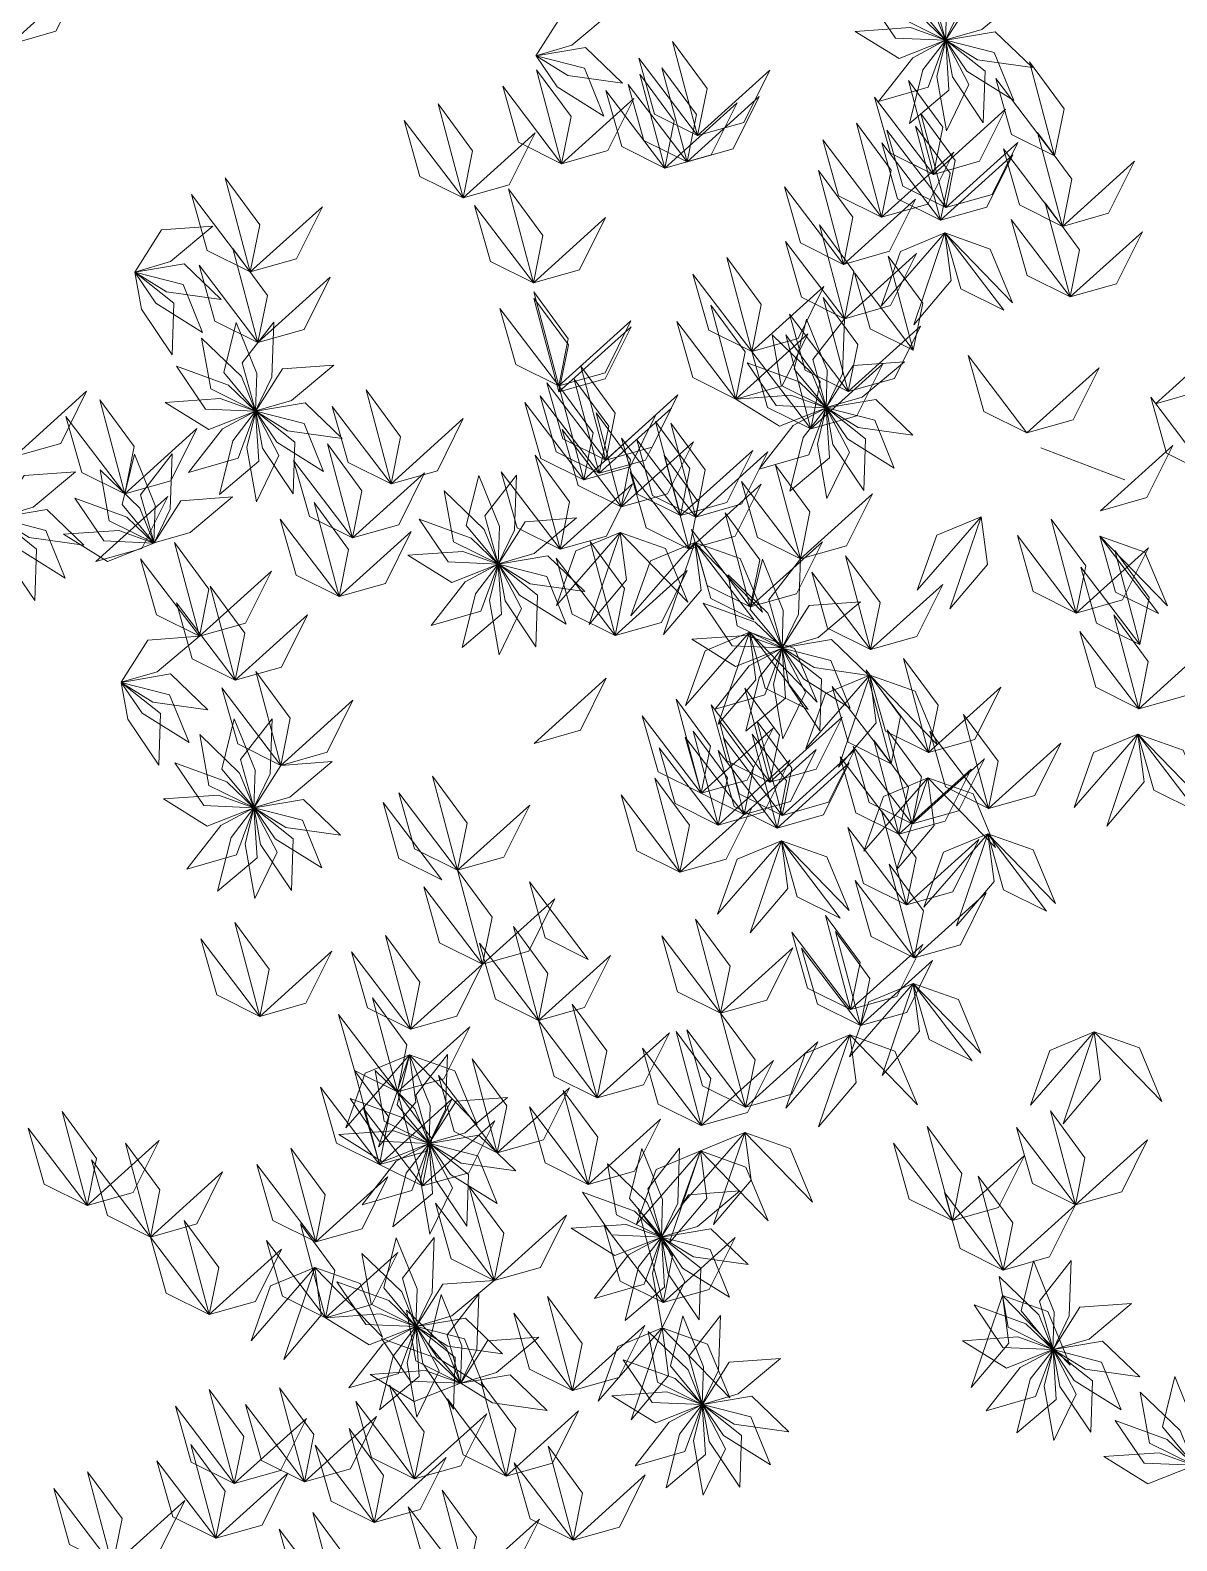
# Model space of a CAD drawing. Header units: inches. Extents: x 4350 to 28384, y -6772 to 993.
# Drawn here: x 15298.2 to 15368.9, y -3541.9 to -3448.7 of the extents above; entities that cross this region are included whole.
import ezdxf

# ---------------------------------------------------------------- set-up
doc = ezdxf.new("R2010")
doc.units = ezdxf.units.IN
doc.header["$MEASUREMENT"] = 0
doc.layers.add('ARREDAMENTO', color=2, linetype='Continuous', lineweight=18)

# ---------------------------------------------------------------- blocks, each defined once
blk = doc.blocks.new('chioma jacaranda')
at = {"layer": 'ARREDAMENTO', "linetype": 'Continuous'}
blk.add_line((14421.891, -3472.165), (14427.071, -3474.153), dxfattribs=at)
at = {"layer": 'ARREDAMENTO', "lineweight": 0}
for points in [[(14414.809, -3441.546), (14416.085, -3444.706), (14416.013, -3447.012), (14414.047, -3444.635), (14414.809, -3441.546)], [(14417.139, -3441.527), (14417.02, -3444.933), (14416.016, -3447.01), (14415.187, -3444.039), (14417.139, -3441.527)], [(14358.287, -3447.28), (14361.139, -3446.473), (14362.739, -3443.26), (14358.287, -3447.28)], [(14412.687, -3442.511), (14415.139, -3444.879), (14416.011, -3447.014), (14413.248, -3445.643), (14412.687, -3442.511)], [(14411.142, -3444.256), (14414.345, -3445.422), (14416.01, -3447.018), (14412.928, -3446.889), (14411.142, -3444.256)], [(14420.85, -3444.177), (14418.239, -3446.367), (14416.024, -3447.011), (14417.676, -3444.406), (14420.85, -3444.177)], [(14395.575, -3445.148), (14392.964, -3447.338), (14390.749, -3447.982), (14392.402, -3445.377), (14395.575, -3445.148)], [(14410.44, -3446.478), (14413.84, -3446.24), (14416.01, -3447.022), (14413.143, -3448.157), (14410.44, -3446.478)], [(14411.884, -3450.803), (14413.983, -3448.117), (14416.016, -3447.027), (14414.941, -3449.918), (14411.884, -3450.803)], [(14413.781, -3452.157), (14414.606, -3448.85), (14416.019, -3447.027), (14416.213, -3450.106), (14413.781, -3452.157)], [(14416.064, -3452.623), (14415.473, -3449.266), (14416.023, -3447.026), (14417.452, -3449.76), (14416.064, -3452.623)], [(14418.34, -3452.12), (14416.434, -3449.294), (14416.026, -3447.024), (14418.443, -3448.94), (14418.34, -3452.12)], [(14420.214, -3450.735), (14417.324, -3448.928), (14416.027, -3447.021), (14419.015, -3447.788), (14420.214, -3450.735)], [(14421.363, -3448.707), (14417.988, -3448.232), (14416.028, -3447.017), (14419.069, -3446.502), (14421.363, -3448.707)], [(14396.089, -3449.678), (14392.714, -3449.203), (14390.753, -3447.988), (14393.794, -3447.473), (14396.089, -3449.678)], [(14394.94, -3451.706), (14392.05, -3449.899), (14390.753, -3447.992), (14393.741, -3448.759), (14394.94, -3451.706)], [(14400.718, -3452.902), (14401.303, -3449.996), (14399.176, -3447.106), (14400.718, -3452.902)], [(14392.33, -3454.643), (14392.915, -3451.737), (14390.787, -3448.847), (14392.33, -3454.643)], [(14400.718, -3452.902), (14398.065, -3451.581), (14397.088, -3448.128), (14400.718, -3452.902)], [(14400.063, -3454.524), (14400.647, -3451.618), (14398.52, -3448.728), (14400.063, -3454.524)], [(14400.718, -3452.902), (14403.571, -3452.095), (14405.171, -3448.883), (14400.718, -3452.902)], [(14422.738, -3454.159), (14423.323, -3451.252), (14421.196, -3448.362), (14422.738, -3454.159)], [(14400.063, -3454.524), (14397.409, -3453.203), (14396.432, -3449.75), (14400.063, -3454.524)], [(14398.696, -3454.909), (14399.281, -3452.003), (14397.153, -3449.113), (14398.696, -3454.909)], [(14415.26, -3455.304), (14415.845, -3452.398), (14413.717, -3449.508), (14415.26, -3455.304)], [(14422.738, -3454.159), (14420.085, -3452.838), (14419.108, -3449.384), (14422.738, -3454.159)], [(14392.33, -3454.643), (14389.676, -3453.322), (14388.699, -3449.869), (14392.33, -3454.643)], [(14392.33, -3454.643), (14395.182, -3453.836), (14396.782, -3450.624), (14392.33, -3454.643)], [(14398.696, -3454.909), (14396.042, -3453.588), (14395.065, -3450.135), (14398.696, -3454.909)], [(14400.063, -3454.524), (14402.915, -3453.717), (14404.515, -3450.505), (14400.063, -3454.524)], [(14415.26, -3455.304), (14412.606, -3453.983), (14411.629, -3450.53), (14415.26, -3455.304)], [(14386.248, -3456.751), (14386.833, -3453.844), (14384.705, -3450.954), (14386.248, -3456.751)], [(14398.696, -3454.909), (14401.548, -3454.102), (14403.148, -3450.89), (14398.696, -3454.909)], [(14416.023, -3457.345), (14416.608, -3454.439), (14414.481, -3451.549), (14416.023, -3457.345)], [(14415.26, -3455.304), (14418.112, -3454.497), (14419.712, -3451.285), (14415.26, -3455.304)], [(14386.248, -3456.751), (14383.594, -3455.429), (14382.617, -3451.976), (14386.248, -3456.751)], [(14412.063, -3457.942), (14412.648, -3455.036), (14410.521, -3452.146), (14412.063, -3457.942)], [(14416.023, -3457.345), (14413.369, -3456.024), (14412.392, -3452.571), (14416.023, -3457.345)], [(14415.706, -3458.124), (14416.291, -3455.218), (14414.163, -3452.328), (14415.706, -3458.124)], [(14386.248, -3456.751), (14389.1, -3455.944), (14390.7, -3452.731), (14386.248, -3456.751)], [(14412.063, -3457.942), (14409.41, -3456.621), (14408.433, -3453.168), (14412.063, -3457.942)], [(14415.706, -3458.124), (14413.052, -3456.803), (14412.075, -3453.35), (14415.706, -3458.124)], [(14416.023, -3457.345), (14418.876, -3456.539), (14420.475, -3453.326), (14416.023, -3457.345)], [(14423.217, -3458.51), (14423.802, -3455.604), (14421.675, -3452.714), (14423.217, -3458.51)], [(14412.063, -3457.942), (14414.916, -3457.136), (14416.516, -3453.923), (14412.063, -3457.942)], [(14415.706, -3458.124), (14418.558, -3457.318), (14420.158, -3454.105), (14415.706, -3458.124)], [(14423.217, -3458.51), (14420.563, -3457.189), (14419.586, -3453.736), (14423.217, -3458.51)], [(14423.217, -3458.51), (14426.07, -3457.703), (14427.669, -3454.491), (14423.217, -3458.51)], [(14409.709, -3460.853), (14410.293, -3457.947), (14408.166, -3455.057), (14409.709, -3460.853)], [(14373.122, -3461.32), (14373.707, -3458.413), (14371.58, -3455.523), (14373.122, -3461.32)], [(14390.588, -3461.988), (14391.173, -3459.082), (14389.046, -3456.192), (14390.588, -3461.988)], [(14409.709, -3460.853), (14407.055, -3459.532), (14406.078, -3456.079), (14409.709, -3460.853)], [(14373.122, -3461.32), (14370.468, -3459.998), (14369.491, -3456.545), (14373.122, -3461.32)], [(14373.122, -3461.32), (14375.975, -3460.513), (14377.574, -3457.3), (14373.122, -3461.32)], [(14390.588, -3461.988), (14387.935, -3460.667), (14386.958, -3457.214), (14390.588, -3461.988)], [(14409.709, -3460.853), (14412.561, -3460.047), (14414.161, -3456.834), (14409.709, -3460.853)], [(14423.696, -3462.861), (14424.281, -3459.955), (14422.153, -3457.065), (14423.696, -3462.861)], [(14390.588, -3461.988), (14393.441, -3461.181), (14395.041, -3457.969), (14390.588, -3461.988)], [(14423.696, -3462.861), (14421.042, -3461.54), (14420.065, -3458.087), (14423.696, -3462.861)], [(14370.825, -3458.492), (14368.214, -3460.683), (14365.999, -3461.327), (14367.651, -3458.722), (14370.825, -3458.492)], [(14409.771, -3464.208), (14410.356, -3461.301), (14408.228, -3458.411), (14409.771, -3464.208)], [(14415.971, -3458.912), (14413.235, -3460.053), (14412.029, -3463.433), (14415.971, -3458.912)], [(14415.971, -3458.912), (14416.36, -3461.851), (14414.045, -3464.593), (14415.971, -3458.912)], [(14419.602, -3463.686), (14416.948, -3462.365), (14415.971, -3458.912), (14419.602, -3463.686)], [(14415.971, -3458.912), (14418.763, -3459.908), (14420.145, -3463.22), (14415.971, -3458.912)], [(14423.696, -3462.861), (14426.548, -3462.054), (14428.148, -3458.842), (14423.696, -3462.861)], [(14373.601, -3465.671), (14374.186, -3462.765), (14372.058, -3459.875), (14373.601, -3465.671)], [(14409.771, -3464.208), (14407.117, -3462.886), (14406.14, -3459.433), (14409.771, -3464.208)], [(14371.338, -3463.023), (14367.963, -3462.548), (14366.003, -3461.333), (14369.044, -3460.818), (14371.338, -3463.023)], [(14373.601, -3465.671), (14370.947, -3464.35), (14369.97, -3460.897), (14373.601, -3465.671)], [(14404.06, -3466.228), (14404.645, -3463.322), (14402.518, -3460.432), (14404.06, -3466.228)], [(14409.771, -3464.208), (14412.623, -3463.401), (14414.223, -3460.188), (14409.771, -3464.208)], [(14414.019, -3466.151), (14414.604, -3463.245), (14412.476, -3460.355), (14414.019, -3466.151)], [(14368.315, -3466.436), (14366.409, -3463.61), (14366.001, -3461.34), (14368.418, -3463.256), (14368.315, -3466.436)], [(14370.189, -3465.051), (14367.299, -3463.244), (14366.003, -3461.336), (14368.99, -3462.103), (14370.189, -3465.051)], [(14373.601, -3465.671), (14376.453, -3464.864), (14378.053, -3461.652), (14373.601, -3465.671)], [(14404.06, -3466.228), (14401.406, -3464.907), (14400.429, -3461.454), (14404.06, -3466.228)], [(14414.019, -3466.151), (14411.365, -3464.83), (14410.388, -3461.377), (14414.019, -3466.151)], [(14392.155, -3468.352), (14392.74, -3465.446), (14390.613, -3462.556), (14392.155, -3468.352)], [(14404.06, -3466.228), (14406.913, -3465.421), (14408.512, -3462.209), (14404.06, -3466.228)], [(14410.008, -3468.693), (14410.593, -3465.787), (14408.466, -3462.897), (14410.008, -3468.693)], [(14392.155, -3468.352), (14389.502, -3467.031), (14388.525, -3463.578), (14392.155, -3468.352)], [(14392.167, -3468.727), (14392.752, -3465.821), (14390.625, -3462.931), (14392.167, -3468.727)], [(14403.071, -3469.159), (14403.656, -3466.253), (14401.529, -3463.363), (14403.071, -3469.159)], [(14372.247, -3464.434), (14373.523, -3467.594), (14373.451, -3469.899), (14371.485, -3467.523), (14372.247, -3464.434)], [(14374.577, -3464.415), (14374.458, -3467.821), (14373.454, -3469.898), (14372.625, -3466.927), (14374.577, -3464.415)], [(14392.155, -3468.352), (14395.008, -3467.545), (14396.608, -3464.333), (14392.155, -3468.352)], [(14392.167, -3468.727), (14395.02, -3467.92), (14396.619, -3464.708), (14392.167, -3468.727)], [(14403.071, -3469.159), (14400.418, -3467.838), (14399.441, -3464.385), (14403.071, -3469.159)], [(14410.008, -3468.693), (14407.355, -3467.372), (14406.378, -3463.919), (14410.008, -3468.693)], [(14407.44, -3464.227), (14408.717, -3467.387), (14408.645, -3469.692), (14406.678, -3467.316), (14407.44, -3464.227)], [(14409.771, -3464.208), (14409.652, -3467.614), (14408.648, -3469.691), (14407.818, -3466.72), (14409.771, -3464.208)], [(14410.008, -3468.693), (14412.861, -3467.886), (14414.461, -3464.674), (14410.008, -3468.693)], [(14370.125, -3465.399), (14372.577, -3467.767), (14373.449, -3469.902), (14370.686, -3468.531), (14370.125, -3465.399)], [(14403.071, -3469.159), (14405.924, -3468.352), (14407.524, -3465.14), (14403.071, -3469.159)], [(14405.319, -3465.192), (14407.771, -3467.56), (14408.642, -3469.695), (14405.879, -3468.324), (14405.319, -3465.192)], [(14407.691, -3471.002), (14408.276, -3468.096), (14406.149, -3465.206), (14407.691, -3471.002)], [(14428.966, -3469.451), (14431.819, -3468.644), (14433.418, -3465.432), (14428.966, -3469.451)], [(14407.691, -3471.002), (14405.037, -3469.681), (14404.06, -3466.228), (14407.691, -3471.002)], [(14421.026, -3471.248), (14418.372, -3469.927), (14417.395, -3466.474), (14421.026, -3471.248)], [(14368.58, -3467.143), (14371.783, -3468.309), (14373.448, -3469.906), (14370.366, -3469.777), (14368.58, -3467.143)], [(14378.288, -3467.064), (14375.677, -3469.255), (14373.461, -3469.899), (14375.114, -3467.294), (14378.288, -3467.064)], [(14395.053, -3472.929), (14395.638, -3470.023), (14393.51, -3467.133), (14395.053, -3472.929)], [(14403.774, -3466.936), (14406.976, -3468.102), (14408.641, -3469.699), (14405.56, -3469.57), (14403.774, -3466.936)], [(14407.691, -3471.002), (14410.544, -3470.195), (14412.143, -3466.983), (14407.691, -3471.002)], [(14413.481, -3466.857), (14410.87, -3469.048), (14408.655, -3469.692), (14410.308, -3467.087), (14413.481, -3466.857)], [(14421.026, -3471.248), (14423.878, -3470.442), (14425.478, -3467.229), (14421.026, -3471.248)], [(14395.053, -3472.929), (14392.399, -3471.608), (14391.422, -3468.155), (14395.053, -3472.929)], [(14393.698, -3474.148), (14394.283, -3471.242), (14392.155, -3468.352), (14393.698, -3474.148)], [(14394.647, -3473.734), (14395.232, -3470.828), (14393.104, -3467.938), (14394.647, -3473.734)], [(14358.581, -3472.704), (14361.434, -3471.897), (14363.033, -3468.685), (14358.581, -3472.704)], [(14365.381, -3475.004), (14365.966, -3472.098), (14363.839, -3469.208), (14365.381, -3475.004)], [(14367.878, -3469.366), (14371.278, -3469.128), (14373.448, -3469.91), (14370.58, -3471.045), (14367.878, -3469.366)], [(14378.801, -3471.595), (14375.426, -3471.12), (14373.465, -3469.905), (14376.507, -3469.39), (14378.801, -3471.595)], [(14381.815, -3474.39), (14382.4, -3471.484), (14380.272, -3468.594), (14381.815, -3474.39)], [(14393.698, -3474.148), (14391.044, -3472.827), (14390.067, -3469.374), (14393.698, -3474.148)], [(14394.647, -3473.734), (14391.993, -3472.413), (14391.016, -3468.96), (14394.647, -3473.734)], [(14395.053, -3472.929), (14397.905, -3472.123), (14399.505, -3468.91), (14395.053, -3472.929)], [(14403.071, -3469.159), (14406.472, -3468.921), (14408.642, -3469.703), (14405.774, -3470.838), (14403.071, -3469.159)], [(14413.995, -3471.388), (14410.62, -3470.913), (14408.659, -3469.698), (14411.7, -3469.183), (14413.995, -3471.388)], [(14432.293, -3473.829), (14429.639, -3472.507), (14428.662, -3469.054), (14432.293, -3473.829)], [(14365.381, -3475.004), (14362.728, -3473.683), (14361.751, -3470.23), (14365.381, -3475.004)], [(14369.322, -3473.69), (14371.421, -3471.005), (14373.453, -3469.915), (14372.379, -3472.806), (14369.322, -3473.69)], [(14371.219, -3475.045), (14372.043, -3471.738), (14373.457, -3469.915), (14373.651, -3472.994), (14371.219, -3475.045)], [(14373.502, -3475.511), (14372.911, -3472.154), (14373.461, -3469.914), (14374.89, -3472.648), (14373.502, -3475.511)], [(14375.778, -3475.008), (14373.872, -3472.182), (14373.464, -3469.912), (14375.881, -3471.828), (14375.778, -3475.008)], [(14377.652, -3473.623), (14374.762, -3471.816), (14373.465, -3469.908), (14376.453, -3470.675), (14377.652, -3473.623)], [(14381.815, -3474.39), (14379.161, -3473.069), (14378.184, -3469.616), (14381.815, -3474.39)], [(14393.698, -3474.148), (14396.55, -3473.341), (14398.15, -3470.129), (14393.698, -3474.148)], [(14396.003, -3475.818), (14396.588, -3472.912), (14394.46, -3470.022), (14396.003, -3475.818)], [(14394.647, -3473.734), (14397.499, -3472.927), (14399.099, -3469.715), (14394.647, -3473.734)], [(14404.516, -3473.483), (14406.614, -3470.798), (14408.647, -3469.708), (14407.572, -3472.599), (14404.516, -3473.483)], [(14406.412, -3474.838), (14407.237, -3471.531), (14408.651, -3469.708), (14408.845, -3472.787), (14406.412, -3474.838)], [(14408.696, -3475.304), (14408.104, -3471.947), (14408.654, -3469.707), (14410.084, -3472.441), (14408.696, -3475.304)], [(14410.972, -3474.801), (14409.066, -3471.975), (14408.657, -3469.705), (14411.075, -3471.621), (14410.972, -3474.801)], [(14412.846, -3473.416), (14409.955, -3471.609), (14408.659, -3469.701), (14411.647, -3470.468), (14412.846, -3473.416)], [(14365.381, -3475.004), (14368.234, -3474.198), (14369.834, -3470.985), (14365.381, -3475.004)], [(14381.815, -3474.39), (14384.667, -3473.583), (14386.267, -3470.371), (14381.815, -3474.39)], [(14396.003, -3475.818), (14393.349, -3474.497), (14392.372, -3471.044), (14396.003, -3475.818)], [(14399.662, -3476.352), (14400.247, -3473.445), (14398.119, -3470.556), (14399.662, -3476.352)], [(14400.598, -3476.442), (14401.183, -3473.536), (14399.056, -3470.646), (14400.598, -3476.442)], [(14379.427, -3477.725), (14380.012, -3474.819), (14377.884, -3471.929), (14379.427, -3477.725)], [(14396.003, -3475.818), (14398.855, -3475.011), (14400.455, -3471.799), (14396.003, -3475.818)], [(14399.662, -3476.352), (14397.008, -3475.031), (14396.031, -3471.578), (14399.662, -3476.352)], [(14400.598, -3476.442), (14397.944, -3475.121), (14396.967, -3471.668), (14400.598, -3476.442)], [(14425.571, -3476.049), (14428.424, -3475.242), (14430.023, -3472.03), (14425.571, -3476.049)], [(14365.982, -3472.57), (14367.259, -3475.731), (14367.186, -3478.036), (14365.22, -3475.66), (14365.982, -3472.57)], [(14368.312, -3472.551), (14368.193, -3475.958), (14367.189, -3478.034), (14366.36, -3475.064), (14368.312, -3472.551)], [(14379.427, -3477.725), (14376.773, -3476.404), (14375.796, -3472.951), (14379.427, -3477.725)], [(14392.239, -3478.419), (14392.824, -3475.513), (14390.696, -3472.623), (14392.239, -3478.419)], [(14400.19, -3478.43), (14400.775, -3475.523), (14398.647, -3472.634), (14400.19, -3478.43)], [(14399.662, -3476.352), (14402.514, -3475.545), (14404.114, -3472.333), (14399.662, -3476.352)], [(14400.598, -3476.442), (14403.451, -3475.635), (14405.05, -3472.423), (14400.598, -3476.442)], [(14362.351, -3473.651), (14359.74, -3475.841), (14357.525, -3476.485), (14359.177, -3473.881), (14362.351, -3473.651)], [(14363.861, -3473.535), (14366.312, -3475.903), (14367.184, -3478.039), (14364.421, -3476.668), (14363.861, -3473.535)], [(14379.427, -3477.725), (14382.279, -3476.918), (14383.879, -3473.706), (14379.427, -3477.725)], [(14387.214, -3473.869), (14388.491, -3477.029), (14388.418, -3479.334), (14386.452, -3476.958), (14387.214, -3473.869)], [(14389.545, -3473.85), (14389.425, -3477.256), (14388.422, -3479.333), (14387.592, -3476.362), (14389.545, -3473.85)], [(14392.239, -3478.419), (14389.585, -3477.098), (14388.608, -3473.645), (14392.239, -3478.419)], [(14400.19, -3478.43), (14397.536, -3477.109), (14396.559, -3473.656), (14400.19, -3478.43)], [(14407.055, -3479.027), (14407.64, -3476.121), (14405.512, -3473.231), (14407.055, -3479.027)], [(14385.093, -3474.834), (14387.544, -3477.202), (14388.416, -3479.337), (14385.653, -3477.966), (14385.093, -3474.834)], [(14392.239, -3478.419), (14395.091, -3477.612), (14396.691, -3474.4), (14392.239, -3478.419)], [(14400.19, -3478.43), (14403.042, -3477.623), (14404.642, -3474.411), (14400.19, -3478.43)], [(14407.055, -3479.027), (14404.401, -3477.706), (14403.424, -3474.253), (14407.055, -3479.027)], [(14407.055, -3479.027), (14409.907, -3478.22), (14411.507, -3475.008), (14407.055, -3479.027)], [(14362.315, -3475.28), (14365.518, -3476.446), (14367.183, -3478.043), (14364.101, -3477.914), (14362.315, -3475.28)], [(14363.594, -3479.194), (14366.447, -3478.387), (14368.046, -3475.175), (14363.594, -3479.194)], [(14372.023, -3475.201), (14369.412, -3477.392), (14367.197, -3478.035), (14368.849, -3475.431), (14372.023, -3475.201)], [(14378.607, -3481.349), (14379.192, -3478.442), (14377.064, -3475.552), (14378.607, -3481.349)], [(14359.841, -3481.594), (14357.936, -3478.768), (14357.527, -3476.498), (14359.944, -3478.414), (14359.841, -3481.594)], [(14362.864, -3478.181), (14359.489, -3477.707), (14357.529, -3476.491), (14360.57, -3475.976), (14362.864, -3478.181)], [(14361.716, -3480.209), (14358.825, -3478.403), (14357.529, -3476.495), (14360.516, -3477.262), (14361.716, -3480.209)], [(14378.607, -3481.349), (14375.953, -3480.028), (14374.976, -3476.575), (14378.607, -3481.349)], [(14383.547, -3476.578), (14386.75, -3477.744), (14388.415, -3479.341), (14385.333, -3479.212), (14383.547, -3476.578)], [(14393.255, -3476.499), (14390.644, -3478.69), (14388.429, -3479.334), (14390.081, -3476.729), (14393.255, -3476.499)], [(14403.962, -3481.981), (14404.547, -3479.075), (14402.42, -3476.185), (14403.962, -3481.981)], [(14403.962, -3481.981), (14404.547, -3479.075), (14402.42, -3476.185), (14403.962, -3481.981)], [(14418.199, -3476.423), (14415.463, -3477.564), (14414.257, -3480.944), (14418.199, -3476.423)], [(14418.199, -3476.423), (14418.588, -3479.361), (14416.273, -3482.103), (14418.199, -3476.423)], [(14424.075, -3482.364), (14424.66, -3479.457), (14422.533, -3476.567), (14424.075, -3482.364)], [(14361.613, -3477.502), (14365.013, -3477.265), (14367.183, -3478.046), (14364.316, -3479.182), (14361.613, -3477.502)], [(14378.607, -3481.349), (14381.459, -3480.542), (14383.059, -3477.329), (14378.607, -3481.349)], [(14395.95, -3477.385), (14393.214, -3478.526), (14392.009, -3481.906), (14395.95, -3477.385)], [(14395.95, -3477.385), (14396.34, -3480.324), (14394.024, -3483.065), (14395.95, -3477.385)], [(14395.95, -3477.385), (14398.743, -3478.381), (14400.124, -3481.693), (14395.95, -3477.385)], [(14403.962, -3481.981), (14401.308, -3480.66), (14400.331, -3477.207), (14403.962, -3481.981)], [(14403.962, -3481.981), (14401.308, -3480.66), (14400.331, -3477.207), (14403.962, -3481.981)], [(14424.075, -3482.364), (14421.422, -3481.043), (14420.445, -3477.59), (14424.075, -3482.364)], [(14429.15, -3482.39), (14426.496, -3481.069), (14425.519, -3477.616), (14429.15, -3482.39)], [(14425.519, -3477.616), (14428.311, -3478.612), (14429.693, -3481.924), (14425.519, -3477.616)], [(14369.986, -3483.798), (14370.571, -3480.892), (14368.444, -3478.002), (14369.986, -3483.798)], [(14382.845, -3478.801), (14386.245, -3478.563), (14388.416, -3479.345), (14385.548, -3480.48), (14382.845, -3478.801)], [(14395.63, -3483.751), (14396.215, -3480.845), (14394.087, -3477.955), (14395.63, -3483.751)], [(14400.546, -3478.009), (14397.81, -3479.15), (14396.604, -3482.53), (14400.546, -3478.009)], [(14400.546, -3478.009), (14400.935, -3480.948), (14398.62, -3483.689), (14400.546, -3478.009)], [(14404.177, -3482.783), (14401.523, -3481.462), (14400.546, -3478.009), (14404.177, -3482.783)], [(14400.546, -3478.009), (14403.338, -3479.004), (14404.72, -3482.316), (14400.546, -3478.009)], [(14403.962, -3481.981), (14406.815, -3481.174), (14408.414, -3477.962), (14403.962, -3481.981)], [(14403.962, -3481.981), (14406.815, -3481.174), (14408.414, -3477.962), (14403.962, -3481.981)], [(14424.075, -3482.364), (14426.928, -3481.557), (14428.528, -3478.344), (14424.075, -3482.364)], [(14427.983, -3484.309), (14428.568, -3481.403), (14426.441, -3478.513), (14427.983, -3484.309)], [(14369.986, -3483.798), (14367.332, -3482.477), (14366.355, -3479.024), (14369.986, -3483.798)], [(14384.289, -3483.126), (14386.388, -3480.44), (14388.421, -3479.35), (14387.346, -3482.241), (14384.289, -3483.126)], [(14386.186, -3484.48), (14387.011, -3481.173), (14388.425, -3479.35), (14388.618, -3482.429), (14386.186, -3484.48)], [(14388.47, -3484.946), (14387.878, -3481.589), (14388.428, -3479.349), (14389.857, -3482.083), (14388.47, -3484.946)], [(14390.745, -3484.443), (14388.839, -3481.617), (14388.431, -3479.347), (14390.848, -3481.263), (14390.745, -3484.443)], [(14393.768, -3481.03), (14390.393, -3480.555), (14388.433, -3479.34), (14391.474, -3478.825), (14393.768, -3481.03)], [(14392.62, -3483.058), (14389.729, -3481.251), (14388.433, -3479.344), (14391.42, -3480.11), (14392.62, -3483.058)], [(14395.63, -3483.751), (14392.976, -3482.43), (14391.999, -3478.977), (14395.63, -3483.751)], [(14404.724, -3479.046), (14406.001, -3482.206), (14405.928, -3484.512), (14403.962, -3482.135), (14404.724, -3479.046)], [(14407.055, -3479.027), (14406.935, -3482.434), (14405.932, -3484.51), (14405.102, -3481.539), (14407.055, -3479.027)], [(14411.387, -3484.622), (14411.972, -3481.716), (14409.845, -3478.826), (14411.387, -3484.622)], [(14427.983, -3484.309), (14425.329, -3482.988), (14424.352, -3479.535), (14427.983, -3484.309)], [(14369.986, -3483.798), (14372.839, -3482.992), (14374.438, -3479.779), (14369.986, -3483.798)], [(14395.63, -3483.751), (14398.482, -3482.944), (14400.082, -3479.732), (14395.63, -3483.751)], [(14402.603, -3480.011), (14405.054, -3482.379), (14405.926, -3484.515), (14403.163, -3483.144), (14402.603, -3480.011)], [(14411.387, -3484.622), (14408.733, -3483.301), (14407.756, -3479.848), (14411.387, -3484.622)], [(14411.387, -3484.622), (14414.24, -3483.815), (14415.839, -3480.603), (14411.387, -3484.622)], [(14372.203, -3486.501), (14372.788, -3483.595), (14370.66, -3480.705), (14372.203, -3486.501)], [(14372.203, -3486.501), (14369.549, -3485.18), (14368.572, -3481.727), (14372.203, -3486.501)], [(14401.057, -3481.756), (14404.26, -3482.922), (14405.925, -3484.519), (14402.843, -3484.39), (14401.057, -3481.756)], [(14410.765, -3481.677), (14408.154, -3483.868), (14405.939, -3484.511), (14407.591, -3481.907), (14410.765, -3481.677)], [(14427.928, -3488.267), (14428.513, -3485.361), (14426.386, -3482.471), (14427.928, -3488.267)], [(14372.203, -3486.501), (14375.055, -3485.694), (14376.655, -3482.482), (14372.203, -3486.501)], [(14369.986, -3483.798), (14367.375, -3485.989), (14365.16, -3486.633), (14366.813, -3484.028), (14369.986, -3483.798)], [(14403.91, -3483.548), (14401.174, -3484.689), (14399.968, -3488.069), (14403.91, -3483.548)], [(14400.355, -3483.978), (14403.755, -3483.741), (14405.926, -3484.522), (14403.058, -3485.658), (14400.355, -3483.978)], [(14403.91, -3483.548), (14404.299, -3486.487), (14401.984, -3489.228), (14403.91, -3483.548)], [(14407.54, -3488.322), (14404.887, -3487.001), (14403.91, -3483.548), (14407.54, -3488.322)], [(14403.91, -3483.548), (14406.702, -3484.543), (14408.083, -3487.855), (14403.91, -3483.548)], [(14411.278, -3486.207), (14407.903, -3485.733), (14405.943, -3484.517), (14408.984, -3484.003), (14411.278, -3486.207)], [(14427.928, -3488.267), (14425.274, -3486.946), (14424.297, -3483.493), (14427.928, -3488.267)], [(14427.928, -3488.267), (14430.781, -3487.461), (14432.38, -3484.248), (14427.928, -3488.267)], [(14401.799, -3488.303), (14403.898, -3485.617), (14405.931, -3484.527), (14404.856, -3487.418), (14401.799, -3488.303)], [(14403.696, -3489.658), (14404.521, -3486.35), (14405.934, -3484.528), (14406.128, -3487.606), (14403.696, -3489.658)], [(14405.98, -3490.124), (14405.388, -3486.767), (14405.938, -3484.527), (14407.367, -3487.26), (14405.98, -3490.124)], [(14408.255, -3489.62), (14406.349, -3486.795), (14405.941, -3484.524), (14408.358, -3486.44), (14408.255, -3489.62)], [(14410.13, -3488.235), (14407.239, -3486.429), (14405.943, -3484.521), (14408.93, -3485.288), (14410.13, -3488.235)], [(14414.966, -3490.963), (14415.551, -3488.057), (14413.423, -3485.167), (14414.966, -3490.963)], [(14370.5, -3488.329), (14367.124, -3487.854), (14365.164, -3486.639), (14368.205, -3486.124), (14370.5, -3488.329)], [(14375.008, -3491.761), (14375.593, -3488.854), (14373.466, -3485.964), (14375.008, -3491.761)], [(14411.335, -3486.189), (14408.599, -3487.33), (14407.394, -3490.71), (14411.335, -3486.189)], [(14411.335, -3486.189), (14411.725, -3489.127), (14409.409, -3491.869), (14411.335, -3486.189)], [(14412.654, -3491.659), (14413.239, -3488.753), (14411.111, -3485.863), (14412.654, -3491.659)], [(14414.966, -3490.963), (14412.312, -3489.642), (14411.335, -3486.189), (14414.966, -3490.963)], [(14411.335, -3486.189), (14414.127, -3487.184), (14415.509, -3490.496), (14411.335, -3486.189)], [(14367.476, -3491.742), (14365.571, -3488.916), (14365.162, -3486.646), (14367.58, -3488.562), (14367.476, -3491.742)], [(14369.351, -3490.357), (14366.46, -3488.55), (14365.164, -3486.642), (14368.151, -3487.409), (14369.351, -3490.357)], [(14375.008, -3491.761), (14372.355, -3490.44), (14371.378, -3486.986), (14375.008, -3491.761)], [(14390.634, -3490.402), (14393.486, -3489.595), (14395.086, -3486.383), (14390.634, -3490.402)], [(14405.175, -3492.804), (14405.76, -3489.898), (14403.632, -3487.008), (14405.175, -3492.804)], [(14412.654, -3491.659), (14410, -3490.338), (14409.023, -3486.885), (14412.654, -3491.659)], [(14414.966, -3490.963), (14417.818, -3490.156), (14419.418, -3486.944), (14414.966, -3490.963)], [(14375.008, -3491.761), (14377.861, -3490.954), (14379.46, -3487.741), (14375.008, -3491.761)], [(14400.93, -3493.477), (14401.515, -3490.571), (14399.388, -3487.681), (14400.93, -3493.477)], [(14405.175, -3492.804), (14402.521, -3491.483), (14401.544, -3488.03), (14405.175, -3492.804)], [(14372.141, -3488.9), (14373.418, -3492.06), (14373.345, -3494.366), (14371.379, -3491.989), (14372.141, -3488.9)], [(14374.472, -3488.881), (14374.352, -3492.287), (14373.349, -3494.364), (14372.519, -3491.393), (14374.472, -3488.881)], [(14400.93, -3493.477), (14398.276, -3492.156), (14397.3, -3488.703), (14400.93, -3493.477)], [(14405.175, -3492.804), (14408.027, -3491.998), (14409.627, -3488.785), (14405.175, -3492.804)], [(14418.664, -3494.416), (14419.248, -3491.51), (14417.121, -3488.62), (14418.664, -3494.416)], [(14370.02, -3489.865), (14372.471, -3492.233), (14373.343, -3494.369), (14370.58, -3492.997), (14370.02, -3489.865)], [(14401.979, -3495.443), (14402.564, -3492.537), (14400.436, -3489.647), (14401.979, -3495.443)], [(14400.93, -3493.477), (14403.783, -3492.671), (14405.382, -3489.458), (14400.93, -3493.477)], [(14403.584, -3494.798), (14404.169, -3491.892), (14402.042, -3489.002), (14403.584, -3494.798)], [(14405.621, -3495.625), (14406.206, -3492.719), (14404.079, -3489.829), (14405.621, -3495.625)], [(14405.938, -3494.846), (14406.523, -3491.94), (14404.396, -3489.05), (14405.938, -3494.846)], [(14413.95, -3495.37), (14414.535, -3492.464), (14412.408, -3489.574), (14413.95, -3495.37)], [(14418.664, -3494.416), (14416.01, -3493.095), (14415.033, -3489.642), (14418.664, -3494.416)], [(14427.876, -3489.834), (14425.14, -3490.975), (14423.934, -3494.355), (14427.876, -3489.834)], [(14427.876, -3489.834), (14428.265, -3492.773), (14425.95, -3495.515), (14427.876, -3489.834)], [(14431.507, -3494.609), (14428.853, -3493.287), (14427.876, -3489.834), (14431.507, -3494.609)], [(14427.876, -3489.834), (14430.668, -3490.83), (14432.05, -3494.142), (14427.876, -3489.834)], [(14401.979, -3495.443), (14399.325, -3494.122), (14398.348, -3490.669), (14401.979, -3495.443)], [(14403.584, -3494.798), (14400.93, -3493.477), (14399.953, -3490.024), (14403.584, -3494.798)], [(14405.621, -3495.625), (14402.967, -3494.304), (14401.99, -3490.851), (14405.621, -3495.625)], [(14405.938, -3494.846), (14403.284, -3493.525), (14402.307, -3490.072), (14405.938, -3494.846)], [(14403.584, -3494.798), (14406.437, -3493.992), (14408.036, -3490.779), (14403.584, -3494.798)], [(14405.938, -3494.846), (14408.791, -3494.039), (14410.39, -3490.827), (14405.938, -3494.846)], [(14413.95, -3495.37), (14411.297, -3494.049), (14410.32, -3490.596), (14413.95, -3495.37)], [(14413.132, -3496.01), (14413.717, -3493.104), (14411.59, -3490.214), (14413.132, -3496.01)], [(14418.664, -3494.416), (14421.516, -3493.61), (14423.116, -3490.397), (14418.664, -3494.416)], [(14368.474, -3491.61), (14371.677, -3492.776), (14373.342, -3494.372), (14370.26, -3494.243), (14368.474, -3491.61)], [(14378.182, -3491.531), (14375.571, -3493.721), (14373.356, -3494.365), (14375.008, -3491.761), (14378.182, -3491.531)], [(14401.979, -3495.443), (14404.831, -3494.636), (14406.431, -3491.424), (14401.979, -3495.443)], [(14405.621, -3495.625), (14408.474, -3494.818), (14410.073, -3491.606), (14405.621, -3495.625)], [(14413.132, -3496.01), (14410.479, -3494.689), (14409.502, -3491.236), (14413.132, -3496.01)], [(14413.95, -3495.37), (14416.803, -3494.563), (14418.403, -3491.351), (14413.95, -3495.37)], [(14385.917, -3498.227), (14386.502, -3495.321), (14384.374, -3492.431), (14385.917, -3498.227)], [(14399.624, -3498.354), (14400.209, -3495.448), (14398.081, -3492.558), (14399.624, -3498.354)], [(14414.913, -3492.53), (14412.177, -3493.671), (14410.972, -3497.051), (14414.913, -3492.53)], [(14414.913, -3492.53), (14415.303, -3495.468), (14412.987, -3498.21), (14414.913, -3492.53)], [(14413.132, -3496.01), (14415.985, -3495.203), (14417.584, -3491.991), (14413.132, -3496.01)], [(14414.913, -3492.53), (14417.706, -3493.525), (14419.087, -3496.837), (14414.913, -3492.53)], [(14367.772, -3493.832), (14371.172, -3493.594), (14373.343, -3494.376), (14370.475, -3495.512), (14367.772, -3493.832)], [(14385.917, -3498.227), (14383.263, -3496.906), (14382.286, -3493.453), (14385.917, -3498.227)], [(14399.624, -3498.354), (14396.97, -3497.033), (14395.993, -3493.58), (14399.624, -3498.354)], [(14369.216, -3498.157), (14371.315, -3495.471), (14373.348, -3494.381), (14372.273, -3497.272), (14369.216, -3498.157)], [(14371.113, -3499.511), (14371.938, -3496.204), (14373.352, -3494.382), (14373.545, -3497.46), (14371.113, -3499.511)], [(14373.397, -3499.977), (14372.805, -3496.621), (14373.355, -3494.381), (14374.784, -3497.114), (14373.397, -3499.977)], [(14375.672, -3499.474), (14373.766, -3496.648), (14373.358, -3494.378), (14375.775, -3496.294), (14375.672, -3499.474)], [(14378.695, -3496.061), (14375.32, -3495.587), (14373.36, -3494.371), (14376.401, -3493.856), (14378.695, -3496.061)], [(14377.547, -3498.089), (14374.656, -3496.283), (14373.36, -3494.375), (14376.347, -3495.142), (14377.547, -3498.089)], [(14384.949, -3498.82), (14382.295, -3497.499), (14381.318, -3494.046), (14384.949, -3498.82)], [(14385.917, -3498.227), (14388.769, -3497.42), (14390.369, -3494.208), (14385.917, -3498.227)], [(14399.624, -3498.354), (14402.476, -3497.547), (14404.076, -3494.335), (14399.624, -3498.354)], [(14413.611, -3500.361), (14414.196, -3497.455), (14412.069, -3494.565), (14413.611, -3500.361)], [(14405.886, -3496.413), (14403.15, -3497.554), (14401.945, -3500.934), (14405.886, -3496.413)], [(14405.886, -3496.413), (14406.276, -3499.351), (14403.96, -3502.093), (14405.886, -3496.413)], [(14409.517, -3501.187), (14406.863, -3499.866), (14405.886, -3496.413), (14409.517, -3501.187)], [(14405.886, -3496.413), (14408.678, -3497.408), (14410.06, -3500.72), (14405.886, -3496.413)], [(14413.611, -3500.361), (14410.957, -3499.04), (14409.98, -3495.587), (14413.611, -3500.361)], [(14413.611, -3500.361), (14416.464, -3499.555), (14418.063, -3496.342), (14413.611, -3500.361)], [(14418.611, -3495.983), (14415.875, -3497.124), (14414.67, -3500.504), (14418.611, -3495.983)], [(14418.611, -3495.983), (14419.001, -3498.922), (14416.685, -3501.663), (14418.611, -3495.983)], [(14422.242, -3500.757), (14419.588, -3499.436), (14418.611, -3495.983), (14422.242, -3500.757)], [(14418.611, -3495.983), (14421.404, -3496.979), (14422.785, -3500.291), (14418.611, -3495.983)], [(14387.459, -3504.023), (14388.044, -3501.117), (14385.917, -3498.227), (14387.459, -3504.023)], [(14414.069, -3503.644), (14414.654, -3500.738), (14412.527, -3497.848), (14414.069, -3503.644)], [(14387.459, -3504.023), (14384.805, -3502.702), (14383.828, -3499.249), (14387.459, -3504.023)], [(14393.975, -3503.728), (14391.322, -3502.407), (14390.345, -3498.954), (14393.975, -3503.728)], [(14414.069, -3503.644), (14411.415, -3502.323), (14410.438, -3498.87), (14414.069, -3503.644)], [(14387.459, -3504.023), (14390.312, -3503.217), (14391.911, -3500.004), (14387.459, -3504.023)], [(14414.069, -3503.644), (14416.922, -3502.838), (14418.521, -3499.625), (14414.069, -3503.644)], [(14410.15, -3506.822), (14410.735, -3503.916), (14408.607, -3501.026), (14410.15, -3506.822)], [(14373.711, -3507.244), (14374.296, -3504.338), (14372.168, -3501.448), (14373.711, -3507.244)], [(14390.897, -3507.505), (14391.482, -3504.598), (14389.354, -3501.708), (14390.897, -3507.505)], [(14402.137, -3507.046), (14402.722, -3504.14), (14400.594, -3501.25), (14402.137, -3507.046)], [(14410.15, -3506.822), (14407.496, -3505.501), (14406.519, -3502.048), (14410.15, -3506.822)], [(14410.761, -3507.811), (14411.346, -3504.905), (14409.218, -3502.015), (14410.761, -3507.811)], [(14373.711, -3507.244), (14371.057, -3505.923), (14370.08, -3502.47), (14373.711, -3507.244)], [(14383.007, -3508.042), (14383.592, -3505.136), (14381.465, -3502.246), (14383.007, -3508.042)], [(14390.897, -3507.505), (14388.243, -3506.184), (14387.266, -3502.731), (14390.897, -3507.505)], [(14402.137, -3507.046), (14399.483, -3505.725), (14398.506, -3502.272), (14402.137, -3507.046)], [(14410.15, -3506.822), (14413.002, -3506.015), (14414.602, -3502.803), (14410.15, -3506.822)], [(14373.711, -3507.244), (14376.563, -3506.438), (14378.163, -3503.225), (14373.711, -3507.244)], [(14383.007, -3508.042), (14380.353, -3506.721), (14379.376, -3503.268), (14383.007, -3508.042)], [(14390.897, -3507.505), (14393.749, -3506.698), (14395.349, -3503.485), (14390.897, -3507.505)], [(14402.137, -3507.046), (14404.989, -3506.239), (14406.589, -3503.027), (14402.137, -3507.046)], [(14410.761, -3507.811), (14408.107, -3506.49), (14407.13, -3503.037), (14410.761, -3507.811)], [(14410.761, -3507.811), (14413.613, -3507.004), (14415.213, -3503.792), (14410.761, -3507.811)], [(14383.007, -3508.042), (14385.86, -3507.236), (14387.459, -3504.023), (14383.007, -3508.042)], [(14414.017, -3505.211), (14411.281, -3506.352), (14410.076, -3509.732), (14414.017, -3505.211)], [(14414.017, -3505.211), (14414.407, -3508.15), (14412.091, -3510.892), (14414.017, -3505.211)], [(14417.648, -3509.985), (14414.994, -3508.664), (14414.017, -3505.211), (14417.648, -3509.985)], [(14414.017, -3505.211), (14416.809, -3506.207), (14418.191, -3509.519), (14414.017, -3505.211)], [(14382.207, -3511.903), (14382.792, -3508.997), (14380.664, -3506.107), (14382.207, -3511.903)], [(14394.527, -3512.279), (14395.112, -3509.373), (14392.985, -3506.483), (14394.527, -3512.279)], [(14382.207, -3511.903), (14379.553, -3510.582), (14378.576, -3507.129), (14382.207, -3511.903)], [(14394.527, -3512.279), (14391.874, -3510.958), (14390.897, -3507.505), (14394.527, -3512.279)], [(14403.679, -3512.842), (14404.264, -3509.936), (14402.137, -3507.046), (14403.679, -3512.842)], [(14382.207, -3511.903), (14385.059, -3511.097), (14386.659, -3507.884), (14382.207, -3511.903)], [(14394.527, -3512.279), (14397.38, -3511.472), (14398.98, -3508.26), (14394.527, -3512.279)], [(14400.943, -3513.983), (14401.528, -3511.077), (14399.401, -3508.187), (14400.943, -3513.983)], [(14403.679, -3512.842), (14401.025, -3511.521), (14400.048, -3508.068), (14403.679, -3512.842)], [(14410.098, -3508.389), (14407.361, -3509.53), (14406.156, -3512.91), (14410.098, -3508.389)], [(14410.098, -3508.389), (14410.487, -3511.328), (14408.172, -3514.069), (14410.098, -3508.389)], [(14410.098, -3508.389), (14412.89, -3509.384), (14414.271, -3512.696), (14410.098, -3508.389)], [(14425.181, -3508.2), (14422.445, -3509.341), (14421.24, -3512.721), (14425.181, -3508.2)], [(14425.181, -3508.2), (14425.571, -3511.139), (14423.255, -3513.88), (14425.181, -3508.2)], [(14425.181, -3508.2), (14427.973, -3509.195), (14429.355, -3512.507), (14425.181, -3508.2)], [(14400.943, -3513.983), (14398.289, -3512.662), (14397.312, -3509.209), (14400.943, -3513.983)], [(14403.679, -3512.842), (14406.532, -3512.035), (14408.131, -3508.823), (14403.679, -3512.842)], [(14382.955, -3509.609), (14380.219, -3510.75), (14379.013, -3514.131), (14382.955, -3509.609)], [(14382.955, -3509.609), (14383.344, -3512.548), (14381.029, -3515.29), (14382.955, -3509.609)], [(14382.955, -3509.609), (14384.231, -3512.77), (14384.159, -3515.075), (14382.193, -3512.699), (14382.955, -3509.609)], [(14382.955, -3509.609), (14385.747, -3510.605), (14387.129, -3513.917), (14382.955, -3509.609)], [(14385.285, -3509.59), (14385.166, -3512.997), (14384.162, -3515.074), (14383.333, -3512.103), (14385.285, -3509.59)], [(14388.362, -3515.668), (14388.947, -3512.762), (14386.819, -3509.872), (14388.362, -3515.668)], [(14400.943, -3513.983), (14403.796, -3513.176), (14405.395, -3509.964), (14400.943, -3513.983)], [(14381.096, -3516.379), (14381.681, -3513.472), (14379.553, -3510.582), (14381.096, -3516.379)], [(14380.833, -3510.575), (14383.285, -3512.943), (14384.157, -3515.078), (14381.394, -3513.707), (14380.833, -3510.575)], [(14388.362, -3515.668), (14385.708, -3514.347), (14384.731, -3510.894), (14388.362, -3515.668)], [(14381.096, -3516.379), (14378.442, -3515.058), (14377.465, -3511.604), (14381.096, -3516.379)], [(14383.749, -3517.7), (14384.334, -3514.793), (14382.207, -3511.903), (14383.749, -3517.7)], [(14388.996, -3512.24), (14386.385, -3514.431), (14384.169, -3515.075), (14385.822, -3512.47), (14388.996, -3512.24)], [(14388.362, -3515.668), (14391.214, -3514.862), (14392.814, -3511.649), (14388.362, -3515.668)], [(14393.971, -3517.61), (14394.556, -3514.703), (14392.428, -3511.813), (14393.971, -3517.61)], [(14363.06, -3518.915), (14363.645, -3516.009), (14361.518, -3513.119), (14363.06, -3518.915)], [(14379.288, -3512.319), (14382.491, -3513.485), (14384.156, -3515.082), (14381.074, -3514.953), (14379.288, -3512.319)], [(14383.749, -3517.7), (14381.096, -3516.379), (14380.119, -3512.926), (14383.749, -3517.7)], [(14381.096, -3516.379), (14383.948, -3515.572), (14385.548, -3512.359), (14381.096, -3516.379)], [(14393.971, -3517.61), (14391.317, -3516.289), (14390.34, -3512.836), (14393.971, -3517.61)], [(14424.023, -3518.874), (14424.608, -3515.968), (14422.481, -3513.078), (14424.023, -3518.874)], [(14363.06, -3518.915), (14360.407, -3517.594), (14359.43, -3514.141), (14363.06, -3518.915)], [(14383.749, -3517.7), (14386.602, -3516.893), (14388.201, -3513.681), (14383.749, -3517.7)], [(14393.971, -3517.61), (14396.823, -3516.803), (14398.423, -3513.59), (14393.971, -3517.61)], [(14416.429, -3519.846), (14417.014, -3516.939), (14414.886, -3514.049), (14416.429, -3519.846)], [(14424.023, -3518.874), (14421.369, -3517.553), (14420.392, -3514.1), (14424.023, -3518.874)], [(14363.06, -3518.915), (14365.913, -3518.109), (14367.513, -3514.896), (14363.06, -3518.915)], [(14366.968, -3520.861), (14367.553, -3517.954), (14365.426, -3515.064), (14366.968, -3520.861)], [(14378.586, -3514.542), (14381.986, -3514.304), (14384.156, -3515.086), (14381.289, -3516.221), (14378.586, -3514.542)], [(14380.03, -3518.866), (14382.129, -3516.181), (14384.162, -3515.091), (14383.087, -3517.982), (14380.03, -3518.866)], [(14381.927, -3520.221), (14382.751, -3516.914), (14384.165, -3515.091), (14384.359, -3518.17), (14381.927, -3520.221)], [(14384.21, -3520.687), (14383.619, -3517.33), (14384.169, -3515.09), (14385.598, -3517.824), (14384.21, -3520.687)], [(14386.486, -3520.184), (14384.58, -3517.358), (14384.172, -3515.088), (14386.589, -3517.004), (14386.486, -3520.184)], [(14389.509, -3516.771), (14386.134, -3516.296), (14384.173, -3515.081), (14387.215, -3514.566), (14389.509, -3516.771)], [(14388.36, -3518.799), (14385.47, -3516.992), (14384.173, -3515.084), (14387.161, -3515.851), (14388.36, -3518.799)], [(14403.627, -3514.409), (14400.891, -3515.55), (14399.685, -3518.93), (14403.627, -3514.409)], [(14403.627, -3514.409), (14404.016, -3517.348), (14401.701, -3520.089), (14403.627, -3514.409)], [(14403.627, -3514.409), (14406.419, -3515.404), (14407.801, -3518.716), (14403.627, -3514.409)], [(14416.429, -3519.846), (14413.775, -3518.525), (14412.798, -3515.072), (14416.429, -3519.846)], [(14424.023, -3518.874), (14426.876, -3518.067), (14428.475, -3514.855), (14424.023, -3518.874)], [(14377.166, -3521.164), (14377.751, -3518.258), (14375.623, -3515.368), (14377.166, -3521.164)], [(14397.279, -3515.387), (14398.556, -3518.547), (14398.483, -3520.853), (14396.517, -3518.476), (14397.279, -3515.387)], [(14400.891, -3515.55), (14398.155, -3516.691), (14396.949, -3520.071), (14400.891, -3515.55)], [(14399.61, -3515.368), (14399.49, -3518.774), (14398.486, -3520.851), (14397.657, -3517.88), (14399.61, -3515.368)], [(14400.891, -3515.55), (14401.28, -3518.489), (14398.965, -3521.23), (14400.891, -3515.55)], [(14400.891, -3515.55), (14403.683, -3516.545), (14405.065, -3519.857), (14400.891, -3515.55)], [(14416.429, -3519.846), (14419.281, -3519.039), (14420.881, -3515.826), (14416.429, -3519.846)], [(14366.968, -3520.861), (14364.314, -3519.54), (14363.337, -3516.087), (14366.968, -3520.861)], [(14366.968, -3520.861), (14369.821, -3520.054), (14371.42, -3516.841), (14366.968, -3520.861)], [(14377.166, -3521.164), (14374.512, -3519.843), (14373.535, -3516.39), (14377.166, -3521.164)], [(14395.158, -3516.352), (14397.609, -3518.72), (14398.481, -3520.856), (14395.718, -3519.484), (14395.158, -3516.352)], [(14377.166, -3521.164), (14380.018, -3520.357), (14381.618, -3517.145), (14377.166, -3521.164)], [(14388.175, -3523.534), (14388.759, -3520.628), (14386.632, -3517.738), (14388.175, -3523.534)], [(14419.571, -3522.893), (14420.156, -3519.987), (14418.028, -3517.097), (14419.571, -3522.893)], [(14388.175, -3523.534), (14385.521, -3522.213), (14384.544, -3518.76), (14388.175, -3523.534)], [(14393.612, -3518.097), (14396.815, -3519.263), (14398.48, -3520.859), (14395.398, -3520.73), (14393.612, -3518.097)], [(14403.32, -3518.018), (14400.709, -3520.209), (14398.494, -3520.852), (14400.146, -3518.248), (14403.32, -3518.018)], [(14419.571, -3522.893), (14416.917, -3521.572), (14415.94, -3518.119), (14419.571, -3522.893)], [(14388.175, -3523.534), (14391.027, -3522.728), (14392.627, -3519.515), (14388.175, -3523.534)], [(14398.587, -3524.897), (14399.172, -3521.991), (14397.044, -3519.101), (14398.587, -3524.897)], [(14419.571, -3522.893), (14422.423, -3522.086), (14424.023, -3518.874), (14419.571, -3522.893)], [(14370.599, -3525.635), (14371.184, -3522.729), (14369.056, -3519.839), (14370.599, -3525.635)], [(14377.765, -3525.836), (14378.35, -3522.93), (14376.222, -3520.04), (14377.765, -3525.836)], [(14392.91, -3520.319), (14396.31, -3520.082), (14398.481, -3520.863), (14395.613, -3521.999), (14392.91, -3520.319)], [(14398.587, -3524.897), (14395.933, -3523.576), (14394.956, -3520.123), (14398.587, -3524.897)], [(14403.833, -3522.548), (14400.458, -3522.074), (14398.498, -3520.858), (14401.539, -3520.344), (14403.833, -3522.548)], [(14370.599, -3525.635), (14367.945, -3524.314), (14366.968, -3520.861), (14370.599, -3525.635)], [(14370.599, -3525.635), (14373.451, -3524.828), (14375.051, -3521.616), (14370.599, -3525.635)], [(14377.765, -3525.836), (14375.111, -3524.515), (14374.134, -3521.062), (14377.765, -3525.836)], [(14382.134, -3520.904), (14383.41, -3524.064), (14383.338, -3526.369), (14381.372, -3523.993), (14382.134, -3520.904)], [(14384.464, -3520.885), (14384.345, -3524.291), (14383.341, -3526.368), (14382.511, -3523.397), (14384.464, -3520.885)], [(14394.354, -3524.644), (14396.453, -3521.958), (14398.486, -3520.868), (14397.411, -3523.759), (14394.354, -3524.644)], [(14396.251, -3525.998), (14397.076, -3522.691), (14398.489, -3520.869), (14398.683, -3523.947), (14396.251, -3525.998)], [(14398.534, -3526.464), (14397.943, -3523.108), (14398.493, -3520.868), (14399.922, -3523.601), (14398.534, -3526.464)], [(14400.81, -3525.961), (14398.904, -3523.135), (14398.496, -3520.865), (14400.913, -3522.781), (14400.81, -3525.961)], [(14402.684, -3524.576), (14399.794, -3522.77), (14398.498, -3520.862), (14401.485, -3521.629), (14402.684, -3524.576)], [(14398.587, -3524.897), (14401.439, -3524.091), (14403.039, -3520.878), (14398.587, -3524.897)], [(14377.765, -3525.836), (14380.617, -3525.029), (14382.217, -3521.817), (14377.765, -3525.836)], [(14380.012, -3521.869), (14382.464, -3524.237), (14383.335, -3526.372), (14380.573, -3525.001), (14380.012, -3521.869)], [(14421.432, -3522.33), (14422.708, -3525.491), (14422.636, -3527.796), (14420.669, -3525.42), (14421.432, -3522.33)], [(14423.762, -3522.311), (14423.643, -3525.718), (14422.639, -3527.794), (14421.809, -3524.824), (14423.762, -3522.311)], [(14377.113, -3522.731), (14374.377, -3523.872), (14373.172, -3527.252), (14377.113, -3522.731)], [(14377.113, -3522.731), (14377.503, -3525.67), (14375.187, -3528.411), (14377.113, -3522.731)], [(14377.113, -3522.731), (14379.906, -3523.727), (14381.287, -3527.039), (14377.113, -3522.731)], [(14419.31, -3523.296), (14421.762, -3525.663), (14422.633, -3527.799), (14419.871, -3526.428), (14419.31, -3523.296)], [(14378.467, -3523.614), (14381.67, -3524.779), (14383.335, -3526.376), (14380.253, -3526.247), (14378.467, -3523.614)], [(14388.175, -3523.534), (14385.563, -3525.725), (14383.348, -3526.369), (14385.001, -3523.764), (14388.175, -3523.534)], [(14384.892, -3524.402), (14386.169, -3527.562), (14386.096, -3529.867), (14384.13, -3527.491), (14384.892, -3524.402)], [(14387.223, -3524.383), (14387.104, -3527.789), (14386.1, -3529.866), (14385.27, -3526.895), (14387.223, -3524.383)], [(14393.008, -3530.327), (14393.593, -3527.421), (14391.465, -3524.531), (14393.008, -3530.327)], [(14419.519, -3524.46), (14419.908, -3527.399), (14417.593, -3530.14), (14419.519, -3524.46)], [(14417.765, -3525.04), (14420.968, -3526.206), (14422.632, -3527.803), (14419.551, -3527.674), (14417.765, -3525.04)], [(14419.519, -3524.46), (14422.311, -3525.456), (14423.692, -3528.768), (14419.519, -3524.46)], [(14427.472, -3524.961), (14424.861, -3527.152), (14422.646, -3527.795), (14424.299, -3525.191), (14427.472, -3524.961)], [(14377.765, -3525.836), (14381.165, -3525.598), (14383.335, -3526.38), (14380.467, -3527.515), (14377.765, -3525.836)], [(14382.771, -3525.367), (14385.222, -3527.735), (14386.094, -3529.87), (14383.331, -3528.499), (14382.771, -3525.367)], [(14388.688, -3528.065), (14385.313, -3527.59), (14383.352, -3526.375), (14386.394, -3525.86), (14388.688, -3528.065)], [(14393.008, -3530.327), (14390.354, -3529.006), (14389.377, -3525.553), (14393.008, -3530.327)], [(14399.797, -3525.715), (14401.074, -3528.875), (14401.002, -3531.181), (14399.035, -3528.804), (14399.797, -3525.715)], [(14402.128, -3525.696), (14402.009, -3529.102), (14401.005, -3531.179), (14400.175, -3528.208), (14402.128, -3525.696)], [(14379.209, -3530.161), (14381.308, -3527.475), (14383.34, -3526.385), (14382.265, -3529.276), (14379.209, -3530.161)], [(14381.106, -3531.515), (14381.93, -3528.208), (14383.344, -3526.385), (14383.538, -3529.464), (14381.106, -3531.515)], [(14381.225, -3527.111), (14384.428, -3528.277), (14386.093, -3529.874), (14383.011, -3529.745), (14381.225, -3527.111)], [(14383.389, -3531.981), (14382.797, -3528.624), (14383.348, -3526.384), (14384.777, -3529.118), (14383.389, -3531.981)], [(14385.665, -3531.478), (14383.759, -3528.652), (14383.351, -3526.382), (14385.768, -3528.298), (14385.665, -3531.478)], [(14387.539, -3530.093), (14384.649, -3528.286), (14383.352, -3526.379), (14386.34, -3527.145), (14387.539, -3530.093)], [(14390.933, -3527.032), (14388.322, -3529.223), (14386.107, -3529.867), (14387.759, -3527.262), (14390.933, -3527.032)], [(14393.008, -3530.327), (14395.86, -3529.52), (14397.46, -3526.308), (14393.008, -3530.327)], [(14398.534, -3526.464), (14395.798, -3527.605), (14394.593, -3530.985), (14398.534, -3526.464)], [(14398.534, -3526.464), (14398.924, -3529.403), (14396.609, -3532.145), (14398.534, -3526.464)], [(14397.676, -3526.68), (14400.128, -3529.048), (14400.999, -3531.183), (14398.236, -3529.812), (14397.676, -3526.68)], [(14398.534, -3526.464), (14401.327, -3527.46), (14402.708, -3530.772), (14398.534, -3526.464)], [(14417.063, -3527.263), (14420.463, -3527.025), (14422.633, -3527.806), (14419.765, -3528.942), (14417.063, -3527.263)], [(14418.507, -3531.587), (14420.605, -3528.901), (14422.638, -3527.811), (14421.563, -3530.703), (14418.507, -3531.587)], [(14420.404, -3532.942), (14421.228, -3529.635), (14422.642, -3527.812), (14422.836, -3530.89), (14420.404, -3532.942)], [(14422.687, -3533.408), (14422.095, -3530.051), (14422.646, -3527.811), (14424.075, -3530.544), (14422.687, -3533.408)], [(14424.963, -3532.905), (14423.057, -3530.079), (14422.648, -3527.809), (14425.066, -3529.724), (14424.963, -3532.905)], [(14427.986, -3529.492), (14424.611, -3529.017), (14422.65, -3527.802), (14425.692, -3527.287), (14427.986, -3529.492)], [(14426.837, -3531.519), (14423.947, -3529.713), (14422.65, -3527.805), (14425.638, -3528.572), (14426.837, -3531.519)], [(14396.131, -3528.425), (14399.334, -3529.591), (14400.998, -3531.187), (14397.917, -3531.058), (14396.131, -3528.425)], [(14405.838, -3528.346), (14403.227, -3530.536), (14401.012, -3531.18), (14402.665, -3528.575), (14405.838, -3528.346)], [(14380.523, -3529.334), (14383.923, -3529.096), (14386.094, -3529.878), (14383.226, -3531.013), (14380.523, -3529.334)], [(14383.263, -3535.784), (14383.848, -3532.878), (14381.72, -3529.988), (14383.263, -3535.784)], [(14391.447, -3531.563), (14388.071, -3531.088), (14386.111, -3529.873), (14389.152, -3529.358), (14391.447, -3531.563)], [(14388.918, -3535.607), (14389.503, -3532.7), (14387.376, -3529.81), (14388.918, -3535.607)], [(14430.143, -3529.467), (14431.42, -3532.628), (14431.347, -3534.933), (14429.381, -3532.557), (14430.143, -3529.467)], [(14372.139, -3536.063), (14372.724, -3533.157), (14370.597, -3530.267), (14372.139, -3536.063)], [(14376.464, -3535.955), (14377.049, -3533.048), (14374.922, -3530.158), (14376.464, -3535.955)], [(14388.918, -3535.607), (14386.264, -3534.286), (14385.287, -3530.833), (14388.918, -3535.607)], [(14395.429, -3530.647), (14398.829, -3530.409), (14400.999, -3531.191), (14398.131, -3532.326), (14395.429, -3530.647)], [(14406.352, -3532.876), (14402.977, -3532.401), (14401.016, -3531.186), (14404.057, -3530.671), (14406.352, -3532.876)], [(14428.022, -3530.433), (14430.474, -3532.801), (14431.345, -3534.936), (14428.582, -3533.565), (14428.022, -3530.433)], [(14372.139, -3536.063), (14369.485, -3534.742), (14368.508, -3531.289), (14372.139, -3536.063)], [(14376.464, -3535.955), (14373.81, -3534.634), (14372.833, -3531.181), (14376.464, -3535.955)], [(14383.263, -3535.784), (14380.609, -3534.463), (14379.632, -3531.01), (14383.263, -3535.784)], [(14383.263, -3535.784), (14386.115, -3534.977), (14387.715, -3531.765), (14383.263, -3535.784)], [(14388.918, -3535.607), (14391.771, -3534.8), (14393.37, -3531.587), (14388.918, -3535.607)], [(14396.873, -3534.972), (14398.971, -3532.286), (14401.004, -3531.196), (14399.929, -3534.087), (14396.873, -3534.972)], [(14398.769, -3536.326), (14399.594, -3533.019), (14401.008, -3531.196), (14401.202, -3534.275), (14398.769, -3536.326)], [(14401.053, -3536.792), (14400.461, -3533.435), (14401.011, -3531.195), (14402.441, -3533.929), (14401.053, -3536.792)], [(14403.329, -3536.289), (14401.423, -3533.463), (14401.014, -3531.193), (14403.432, -3533.109), (14403.329, -3536.289)], [(14405.203, -3534.904), (14402.313, -3533.098), (14401.016, -3531.19), (14404.004, -3531.957), (14405.203, -3534.904)], [(14372.139, -3536.063), (14374.992, -3535.257), (14376.591, -3532.044), (14372.139, -3536.063)], [(14376.464, -3535.955), (14379.317, -3535.148), (14380.916, -3531.936), (14376.464, -3535.955)], [(14380.761, -3538.476), (14381.346, -3535.57), (14379.219, -3532.68), (14380.761, -3538.476)], [(14426.477, -3532.177), (14429.679, -3533.343), (14431.344, -3534.94), (14428.262, -3534.811), (14426.477, -3532.177)], [(14370.998, -3539.444), (14371.583, -3536.538), (14369.455, -3533.648), (14370.998, -3539.444)], [(14380.761, -3538.476), (14378.108, -3537.155), (14377.131, -3533.702), (14380.761, -3538.476)], [(14380.761, -3538.476), (14383.614, -3537.669), (14385.213, -3534.457), (14380.761, -3538.476)], [(14393.04, -3539.556), (14393.625, -3536.65), (14391.497, -3533.76), (14393.04, -3539.556)], [(14425.774, -3534.4), (14429.175, -3534.162), (14431.345, -3534.944), (14428.477, -3536.079), (14425.774, -3534.4)], [(14364.637, -3541.138), (14365.222, -3538.232), (14363.095, -3535.342), (14364.637, -3541.138)], [(14370.998, -3539.444), (14368.344, -3538.123), (14367.367, -3534.67), (14370.998, -3539.444)], [(14370.998, -3539.444), (14373.85, -3538.637), (14375.45, -3535.425), (14370.998, -3539.444)], [(14393.04, -3539.556), (14390.386, -3538.235), (14389.409, -3534.782), (14393.04, -3539.556)], [(14393.04, -3539.556), (14395.892, -3538.749), (14397.492, -3535.537), (14393.04, -3539.556)], [(14364.637, -3541.138), (14361.983, -3539.817), (14361.006, -3536.364), (14364.637, -3541.138)], [(14386.503, -3542.28), (14387.088, -3539.374), (14384.96, -3536.484), (14386.503, -3542.28)], [(14386.503, -3542.28), (14387.088, -3539.374), (14384.96, -3536.484), (14386.503, -3542.28)], [(14364.637, -3541.138), (14367.49, -3540.332), (14369.089, -3537.119), (14364.637, -3541.138)], [(14378.53, -3543.657), (14379.115, -3540.751), (14376.988, -3537.861), (14378.53, -3543.657)], [(14386.503, -3542.28), (14383.849, -3540.959), (14382.872, -3537.506), (14386.503, -3542.28)], [(14386.503, -3542.28), (14383.849, -3540.959), (14382.872, -3537.506), (14386.503, -3542.28)], [(14386.503, -3542.28), (14389.355, -3541.473), (14390.955, -3538.261), (14386.503, -3542.28)], [(14386.503, -3542.28), (14389.355, -3541.473), (14390.955, -3538.261), (14386.503, -3542.28)], [(14378.53, -3543.657), (14375.876, -3542.336), (14374.899, -3538.883), (14378.53, -3543.657)]]:
    blk.add_lwpolyline(points, dxfattribs=at)

msp = doc.modelspace()

# ---------------------------------------------------------------- block references
msp.add_blockref('chioma jacaranda', (938.649, -2.319))

doc.saveas('drawing.dxf')
